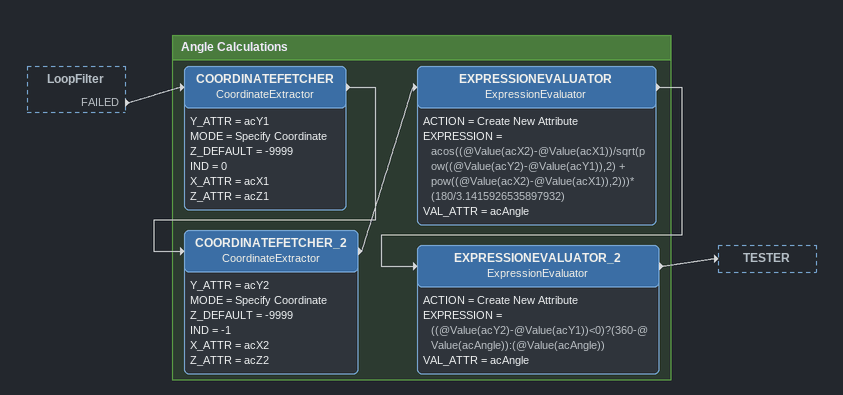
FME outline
LoopFilter [outside]
    FAILED -> COORDINATEFETCHER

Bookmark: Angle Calculations
COORDINATEFETCHER: CoordinateExtractor
    Y_ATTR = acY1
    MODE = Specify Coordinate
    Z_DEFAULT = -9999
    IND = 0
    X_ATTR = acX1
    Z_ATTR = acZ1
    -> COORDINATEFETCHER_2
COORDINATEFETCHER_2: CoordinateExtractor
    Y_ATTR = acY2
    MODE = Specify Coordinate
    Z_DEFAULT = -9999
    IND = -1
    X_ATTR = acX2
    Z_ATTR = acZ2
    -> EXPRESSIONEVALUATOR
EXPRESSIONEVALUATOR: ExpressionEvaluator
    ACTION = Create New Attribute
    EXPRESSION = acos((@Value(acX2)-@Value(acX1))/sqrt(pow((@Value(acY2)-@Value(acY1)),2) + pow((@Value(acX2)-@Value(acX1)),2)))* (180/3.1415926535897932)
    VAL_ATTR = acAngle
    -> EXPRESSIONEVALUATOR_2
EXPRESSIONEVALUATOR_2: ExpressionEvaluator
    ACTION = Create New Attribute
    EXPRESSION = ((@Value(acY2)-@Value(acY1))<0)?(360-@Value(acAngle)):(@Value(acAngle))
    VAL_ATTR = acAngle
    -> TESTER
